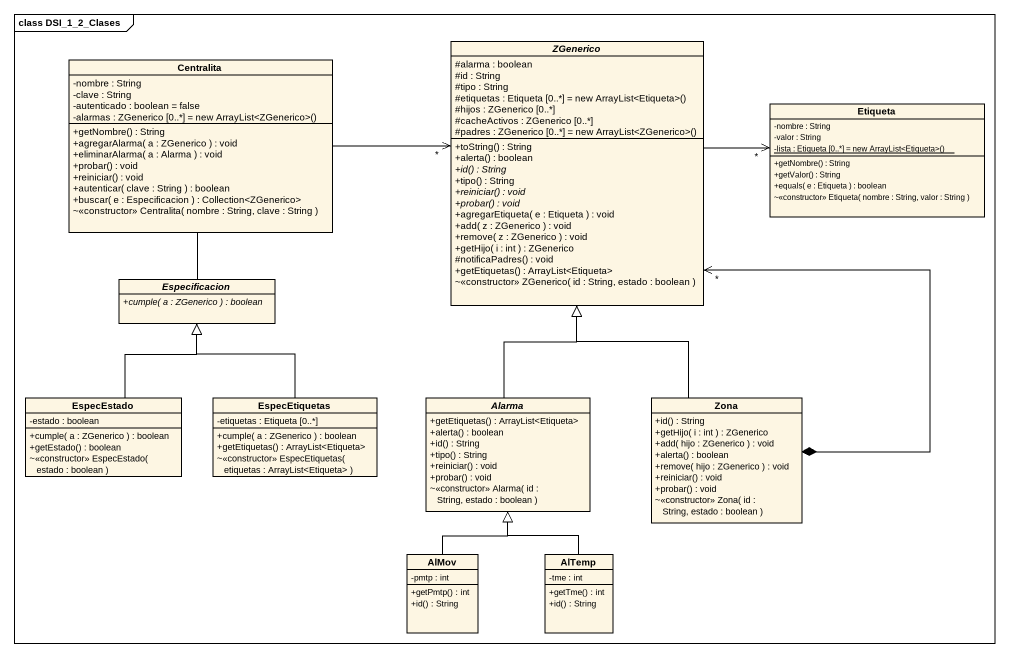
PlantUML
@startuml
mainframe class DSI_1_2_Clases
hide circle
hide empty members
skinparam classAttributeIconSize 0
class Centralita {
  -nombre : String
  -clave : String
  -autenticado : boolean = false
  {field} -alarmas : ZGenerico [0..*] = new ArrayList<ZGenerico>()
  +getNombre() : String
  +agregarAlarma( a : ZGenerico ) : void
  +eliminarAlarma( a : Alarma ) : void
  +probar() : void
  +reiniciar() : void
  +autenticar( clave : String ) : boolean
  +buscar( e : Especificacion ) : Collection<ZGenerico>
  ~<<constructor>> Centralita( nombre : String, clave : String )
}
abstract class ZGenerico {
  #alarma : boolean
  #id : String
  #tipo : String
  {field} #etiquetas : Etiqueta [0..*] = new ArrayList<Etiqueta>()
  #hijos : ZGenerico [0..*]
  #cacheActivos : ZGenerico [0..*]
  {field} #padres : ZGenerico [0..*] = new ArrayList<ZGenerico>()
  +toString() : String
  +alerta() : boolean
  {abstract} +id() : String
  +tipo() : String
  {abstract} +reiniciar() : void
  {abstract} +probar() : void
  +agregarEtiqueta( e : Etiqueta ) : void
  +add( z : ZGenerico ) : void
  +remove( z : ZGenerico ) : void
  +getHijo( i : int ) : ZGenerico
  #notificaPadres() : void
  +getEtiquetas() : ArrayList<Etiqueta>
  ~<<constructor>> ZGenerico( id : String, estado : boolean )
}
class Etiqueta {
  -nombre : String
  -valor : String
  {static} {field} -lista : Etiqueta [0..*] = new ArrayList<Etiqueta>()
  +getNombre() : String
  +getValor() : String
  +equals( e : Etiqueta ) : boolean
  ~<<constructor>> Etiqueta( nombre : String, valor : String )
}
abstract class Especificacion {
  {abstract} +cumple( a : ZGenerico ) : boolean
}
class EspecEstado {
  -estado : boolean
  +cumple( a : ZGenerico ) : boolean
  +getEstado() : boolean
  ~<<constructor>> EspecEstado( estado : boolean )
}
class EspecEtiquetas {
  -etiquetas : Etiqueta [0..*]
  +cumple( a : ZGenerico ) : boolean
  +getEtiquetas() : ArrayList<Etiqueta>
  ~<<constructor>> EspecEtiquetas( etiquetas : ArrayList<Etiqueta> )
}
abstract class Alarma {
  +getEtiquetas() : ArrayList<Etiqueta>
  +alerta() : boolean
  +id() : String
  +tipo() : String
  +reiniciar() : void
  +probar() : void
  ~<<constructor>> Alarma( id : String, estado : boolean )
}
class Zona {
  +id() : String
  +getHijo( i : int ) : ZGenerico
  +add( hijo : ZGenerico ) : void
  +alerta() : boolean
  +remove( hijo : ZGenerico ) : void
  +reiniciar() : void
  +probar() : void
  ~<<constructor>> Zona( id : String, estado : boolean )
}
class AlMov {
  -pmtp : int
  +getPmtp() : int
  +id() : String
}
class AlTemp {
  -tme : int
  +getTme() : int
  +id() : String
}
Centralita -right-> "*" ZGenerico
ZGenerico -right-> "*" Etiqueta
Especificacion -up- Centralita
EspecEstado -up-|> Especificacion
EspecEtiquetas -up-|> Especificacion
Alarma -up-|> ZGenerico
Zona -up-|> ZGenerico
Zona *-up-> "*" ZGenerico
AlMov -up-|> Alarma
AlTemp -up-|> Alarma
@enduml
